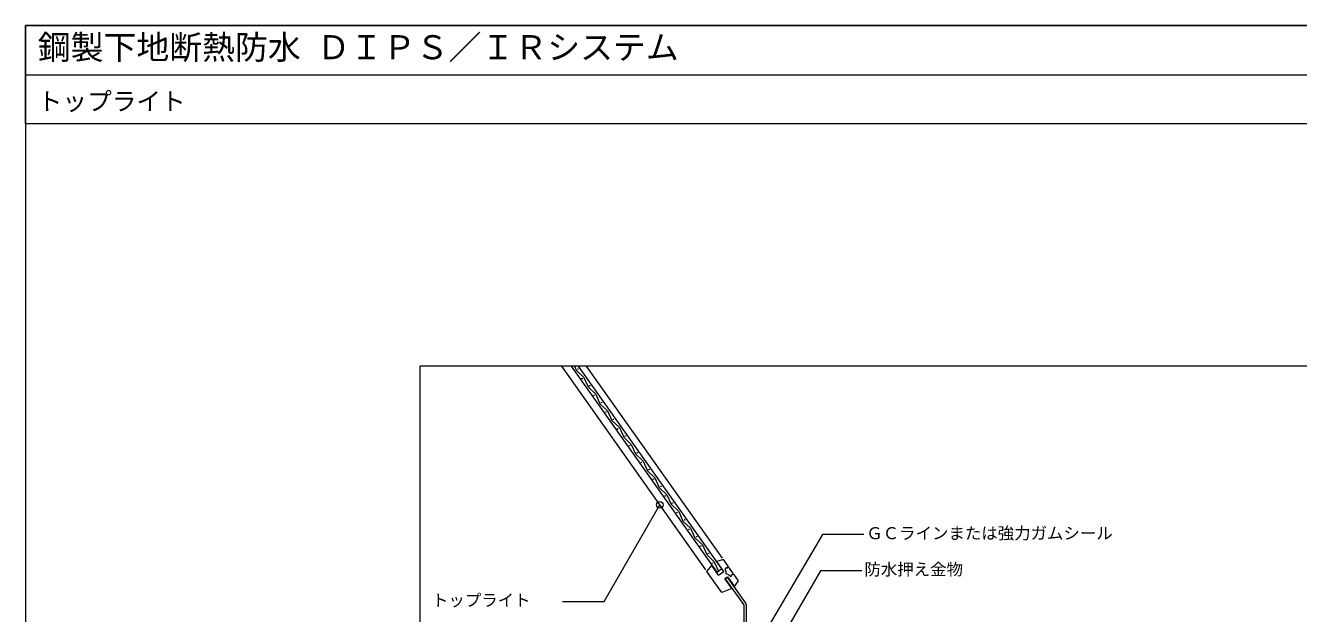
# Model space of a CAD drawing. Units: millimetres, scale not verified. Extents: x -1381 to 1379, y -955 to 955.
# Drawn here: x -1381 to 169, y 239 to 955 of the extents above; entities that cross this region are included whole.
import ezdxf
from ezdxf.enums import TextEntityAlignment as Align

# ---------------------------------------------------------------- set-up
doc = ezdxf.new("R2010")
doc.units = ezdxf.units.MM
doc.header["$LTSCALE"] = 3
for name, color, linetype, lineweight in [('0-0_0', 7, 'Continuous', 18), ('0-3_MOJI', 7, 'Continuous', 18), ('0-B_ZATU', 6, 'Continuous', 18), ('0-C_WAKU', 7, 'Continuous', 18)]:
    doc.layers.add(name, color=color, linetype=linetype, lineweight=lineweight)
doc.styles.add('ＭＳ ゴシック', font='')
doc.styles.get('ＭＳ ゴシック').set_extended_font_data('MS Gothic')

msp = doc.modelspace()

# ---------------------------------------------------------------- linework, layer by layer
at = {"layer": '0-0_0'}
msp.add_line((-1380.53, 894.86), (1379.47, 894.86), dxfattribs=at)
msp.add_lwpolyline([(-900.53, -660.14), (899.47, -660.14), (899.47, 539.86), (-900.53, 539.86)], close=True, dxfattribs=at)
at = {"layer": '0-3_MOJI'}
for points in [[(-726.863, 253.134), (-676.424, 253.134), (-608.438, 370.89)], [(-360.216, 334.76), (-410.654, 334.76), (-509.812, 166.06)], [(-362.476, 290.773), (-412.914, 290.773), (-480.901, 173.016)]]:
    msp.add_lwpolyline(points, dxfattribs=at)
msp.add_circle((-608.438, 370.89), 4, dxfattribs=at)
at = {"layer": '0-B_ZATU'}
for p, q in [((-552.59, 291.921), (-727.935, 539.86)), ((-716.3, 539.86), (-538.915, 289.038)), ((-712.392, 539.86), (-710.238, 535.012)), ((-700.979, 526.25), (-710.238, 535.012)), ((-707.971, 539.86), (-533.363, 292.964)), ((-532.342, 306.241), (-697.56, 539.86)), ((-700.979, 526.25), (-695.803, 514.6)), ((-686.544, 505.838), (-695.803, 514.6)), ((-686.544, 505.838), (-681.367, 494.189)), ((-672.109, 485.427), (-681.367, 494.189)), ((-672.109, 485.427), (-666.932, 473.778)), ((-657.673, 465.015), (-666.932, 473.778)), ((-657.673, 465.015), (-652.497, 453.366)), ((-643.238, 444.604), (-652.497, 453.366)), ((-643.238, 444.604), (-638.062, 432.955)), ((-628.803, 424.193), (-638.062, 432.955)), ((-628.803, 424.193), (-623.626, 412.543)), ((-614.368, 403.781), (-623.626, 412.543)), ((-614.368, 403.781), (-609.191, 392.132)), ((-599.932, 383.37), (-609.191, 392.132)), ((-599.932, 383.37), (-594.756, 371.721)), ((-585.497, 362.958), (-594.756, 371.721)), ((-585.497, 362.958), (-580.321, 351.309)), ((-571.062, 342.547), (-580.321, 351.309)), ((-571.062, 342.547), (-565.886, 330.898)), ((-556.627, 322.136), (-565.886, 330.898)), ((-556.627, 322.136), (-551.45, 310.486)), ((-542.192, 301.724), (-551.45, 310.486)), ((-551.146, 289.88), (-545.386, 297.322)), ((-537.014, 285.483), (-545.386, 297.322)), ((-542.192, 301.724), (-537.119, 290.308)), ((-531.042, 304.404), (-539.018, 301.826)), ((-530.645, 289.987), (-539.018, 301.826)), ((-525.268, 296.239), (-531.042, 304.404)), ((-526.652, 293.607), (-525.268, 296.239)), ((-518.825, 287.129), (-524.782, 295.552)), ((-538.915, 289.038), (-533.363, 292.964)), ((-537.014, 285.483), (-530.64, 289.991)), ((-529.292, 281.146), (-526.026, 283.455)), ((-520.866, 269.232), (-529.292, 281.146)), ((-528.595, 281.026), (-526.145, 282.758)), ((-506.43, 249.685), (-528.595, 281.026)), ((-503.98, 251.417), (-526.145, 282.758)), ((-526.026, 283.455), (-517.653, 271.617)), ((-521.283, 286.014), (-518.339, 286.442)), ((-506.338, 249.396), (-506.338, 214.508)), ((-503.338, 249.396), (-503.338, 214.508))]:
    msp.add_line(p, q, dxfattribs=at)
for points in [[(-520.866, 269.232), (-532.958, 264.162), (-551.146, 289.88)], [(-517.653, 271.617), (-512.565, 278.277), (-518.339, 286.442)]]:
    msp.add_lwpolyline(points, dxfattribs=at)
for centre in [(-708.197, 536.455), (-703.02, 524.806), (-693.761, 516.044), (-688.585, 504.395), (-679.326, 495.632), (-674.15, 483.983), (-664.891, 475.221), (-659.714, 463.572), (-650.456, 454.81), (-645.279, 443.16), (-636.021, 434.398), (-630.844, 422.749), (-621.585, 413.987), (-616.409, 402.338), (-607.15, 393.576), (-601.974, 381.926), (-592.715, 373.164), (-587.538, 361.515), (-578.28, 352.753), (-573.103, 341.104), (-563.844, 332.341), (-558.668, 320.692), (-549.409, 311.93), (-544.233, 300.281)]:
    msp.add_circle(centre, 0.3, dxfattribs=at)
for centre, radius, start, end in [((-527.755, 292.827), 1.35, 35.25829, 214.5803), ((-534.744, 288.259), 7, 350.20106, 32.89947), ((-529.021, 280.167), 7, 37.63748, 80.33589), ((-522.385, 285.234), 1.35, 215.95664, 35.27866), ((-506.838, 249.396), 0.5, 0, 35.26847), ((-506.838, 249.396), 3.5, 0, 35.26847)]:
    msp.add_arc(centre, radius, start, end, dxfattribs=at)
at = {"layer": '0-C_WAKU'}
for points in [[(1379.47, 834.86), (-1380.53, 834.86), (-1380.53, 954.86), (1379.47, 954.86)], [(-1380.53, -955.14), (1379.47, -955.14), (1379.47, 954.86), (-1380.53, 954.86)]]:
    msp.add_lwpolyline(points, close=True, dxfattribs=at)

# ---------------------------------------------------------------- texts
at = {"layer": '0-3_MOJI', "style": 'ＭＳ ゴシック'}
for s, p in [('ＧＣラインまたは強力ガムシール', (-357.216, 324.76)), ('防水押え金物', (-359.476, 280.773)), ('トップライト', (-885.802, 243.134))]:
    msp.add_text(s, height=14.66, dxfattribs=at).set_placement(p, align=Align.BOTTOM_LEFT)
at = {"layer": '0-C_WAKU', "style": 'ＭＳ ゴシック'}
for s, height, p in [('鋼製下地断熱防水 ＤＩＰＳ／ＩＲシステム', 29.33, (-1365.53, 904.86)), ('トップライト', 21.99, (-1365.53, 844.86))]:
    msp.add_text(s, height=height, dxfattribs=at).set_placement(p, align=Align.BOTTOM_LEFT)

doc.saveas('drawing.dxf')
